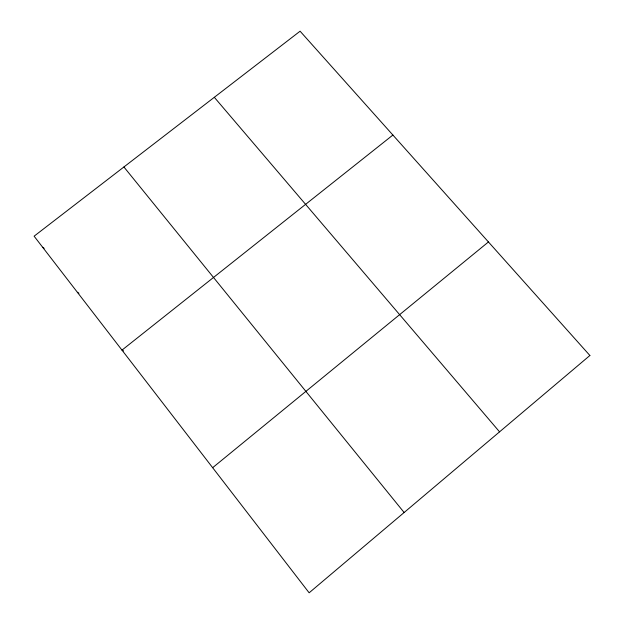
<?xml version="1.0" encoding="UTF-8"?>
<svg xmlns="http://www.w3.org/2000/svg" width="624" height="624" viewBox="0 0 624 624"><rect width="100%" height="100%" fill="white"/><g stroke="black" fill="none" stroke-linecap="round" stroke-linejoin="round"><path stroke-width="0.94" d="M212.651 467.696L488.436 241.964M392.894 135.041L121.984 350.126L123.56 350.883M77.376 292.289L78.928 293.249M42.658 247.268L44.148 248.313M214.321 97.305L499.559 431.847M123.911 166.982L404.126 512.507M589.891 355.493L309.137 592.8L34.109 236.184L300.089 31.2L589.891 355.493"/></g></svg>
